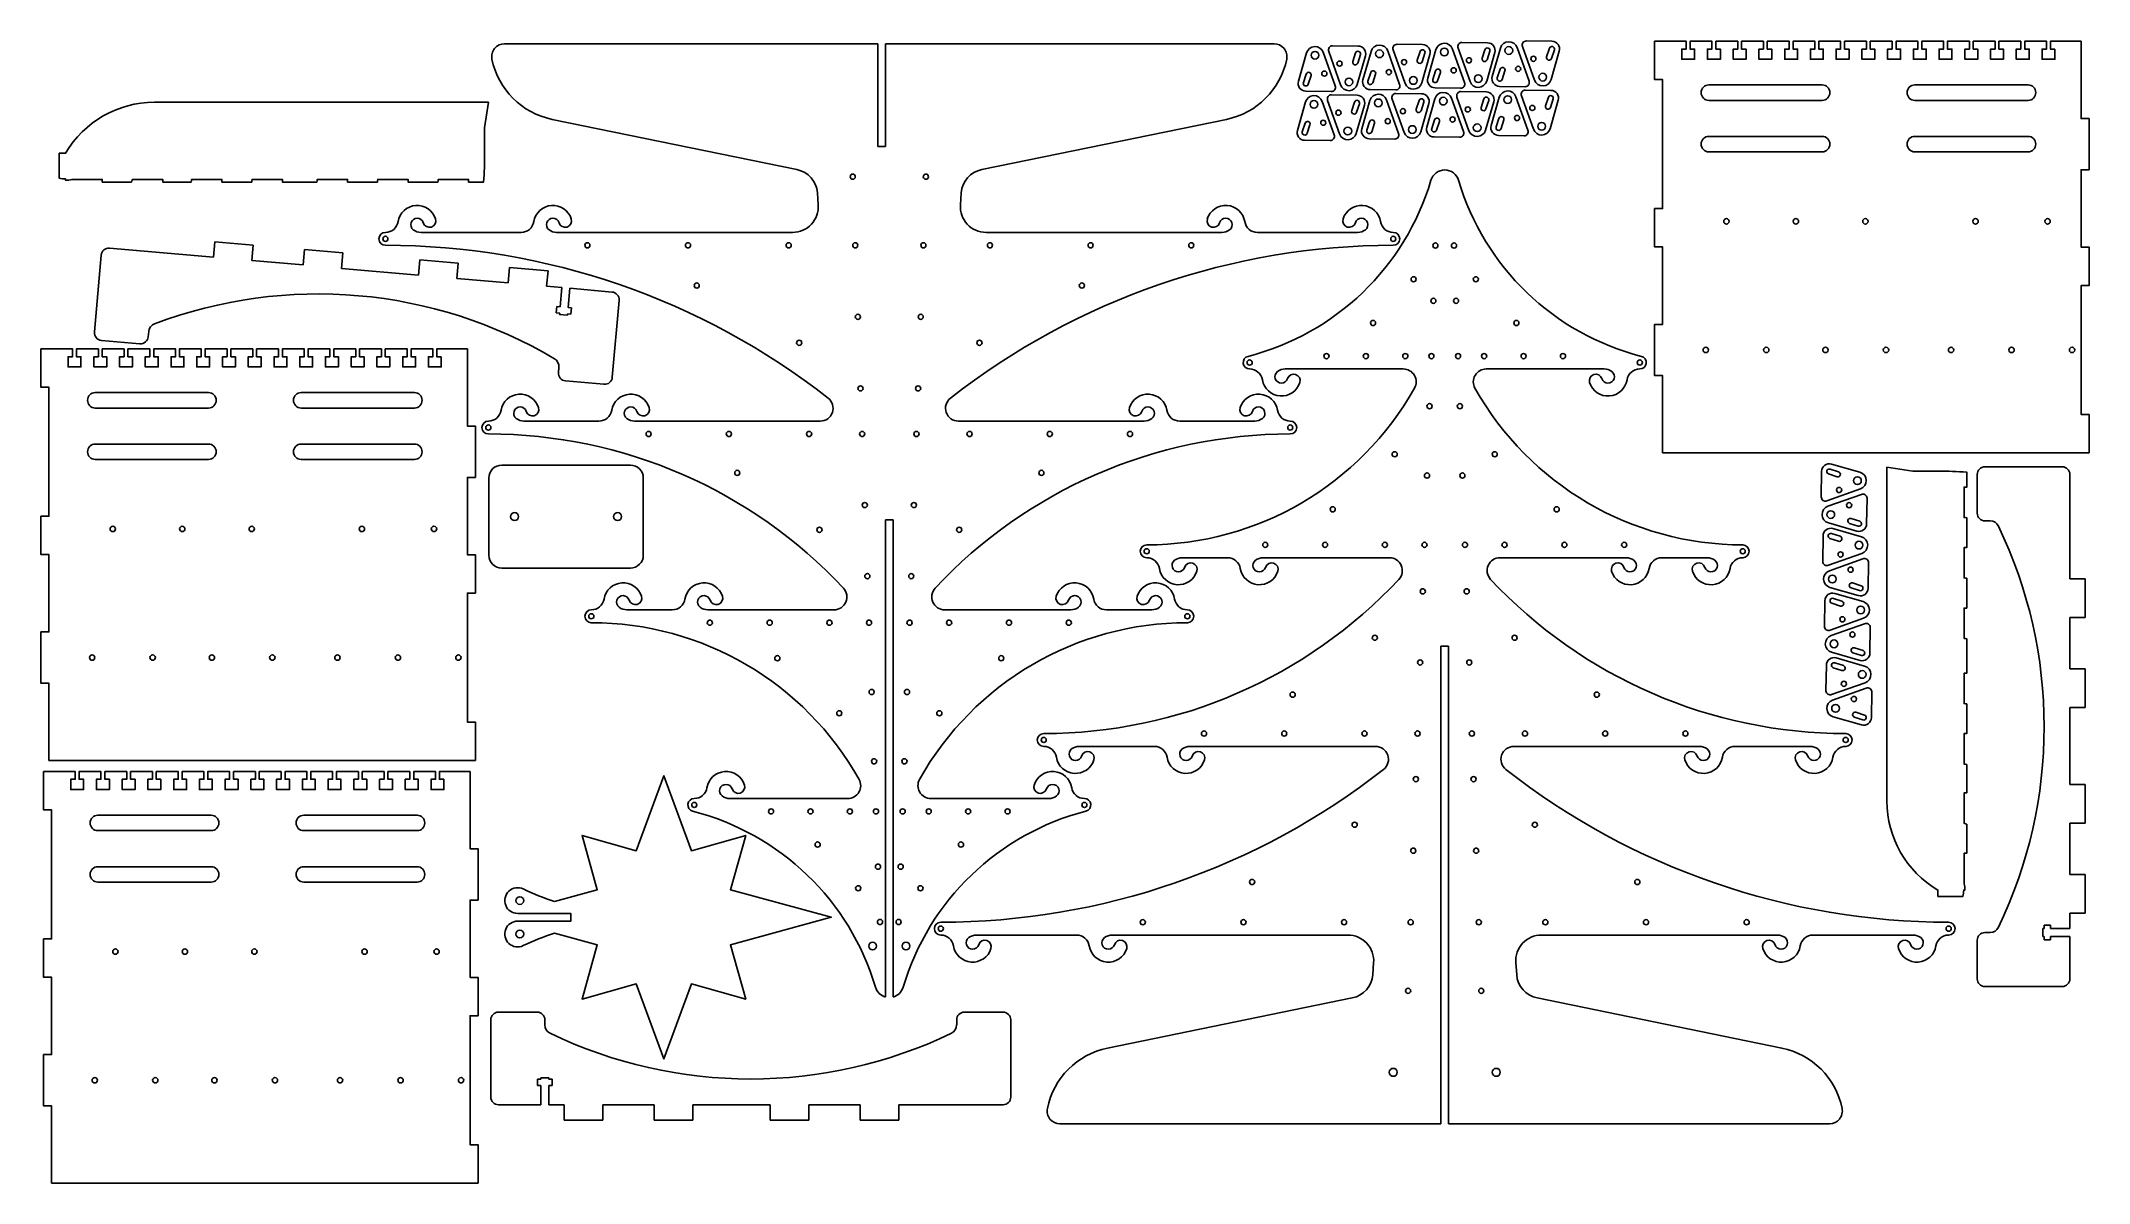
# Model space of a CAD drawing. Header units: millimetres. Extents: x 1 to 797, y 3 to 446.
import ezdxf

# ---------------------------------------------------------------- set-up
doc = ezdxf.new("R2010")
doc.units = ezdxf.units.MM
doc.layers.get('0').update_dxf_attribs({"linetype": 'CONTINUOUS'})

msp = doc.modelspace()

# ---------------------------------------------------------------- linework, layer by layer
for p, q in [((180.99, 445.4), (325.99, 445.4)), ((325.99, 445.4), (325.99, 405.4)), ((328.99, 405.4), (328.99, 445.4)), ((328.99, 445.4), (479.98, 445.4)), ((517.51, 434.19), (516.43, 430.87)), ((518.33, 430.25), (519.41, 433.58)), ((567.77, 435.47), (566.69, 432.14)), ((568.59, 431.52), (569.67, 434.85)), ((294.57, 396.51), (199.46, 416.01)), ((461.51, 416.01), (366.41, 396.51)), ((517.09, 415.11), (516.01, 411.78)), ((517.91, 411.16), (518.99, 414.49)), ((567.35, 416.38), (566.26, 413.05)), ((568.17, 412.44), (569.25, 415.76)), ((325.99, 405.4), (328.99, 405.4)), ((302.87, 382.79), (302.53, 387.44)), ((358.44, 387.44), (358.1, 382.79)), ((67.85, 362.46), (68.37, 368.44)), ((68.37, 368.44), (83.31, 367.13)), ((83.31, 367.13), (82.79, 361.15)), ((148.54, 372.06), (187.43, 372.06)), ((201.23, 372.06), (292.9, 372.06)), ((368.08, 372.06), (459.74, 372.06)), ((473.54, 372.06), (512.44, 372.06)), ((21.64, 333.38), (24.25, 363.26)), ((27.5, 365.99), (67.85, 362.46)), ((82.79, 361.15), (102.71, 359.41)), ((102.71, 359.41), (103.24, 365.38)), ((103.24, 365.38), (118.18, 364.08)), ((118.18, 364.08), (117.66, 358.1)), ((117.66, 358.1), (147.54, 355.49)), ((147.54, 355.49), (148.07, 361.46)), ((148.07, 361.46), (163.01, 360.16)), ((163.01, 360.16), (162.49, 354.18)), ((182.41, 352.44), (182.93, 358.41)), ((182.93, 358.41), (197.88, 357.11)), ((162.49, 354.18), (182.41, 352.44)), ((197.88, 357.11), (197.35, 351.13)), ((197.35, 351.13), (203.28, 350.61)), ((203.28, 350.61), (202.63, 343.14)), ((205.71, 342.87), (206.37, 350.34)), ((206.37, 350.34), (222.76, 348.91)), ((201.33, 343.25), (201.11, 340.76)), ((202.63, 343.14), (201.33, 343.25)), ((207.01, 342.75), (205.71, 342.87)), ((206.79, 340.26), (207.01, 342.75)), ((225.48, 345.66), (222.87, 315.77)), ((201.11, 340.76), (202.41, 340.65)), ((202.41, 340.65), (202.37, 340.15)), ((202.37, 340.15), (205.45, 339.88)), ((205.45, 339.88), (205.5, 340.38)), ((205.5, 340.38), (206.79, 340.26)), ((39.31, 328.82), (24.36, 330.13)), ((42.73, 333.54), (42.56, 331.54)), ((201.95, 317.6), (202.12, 319.59)), ((530.17, 318.99), (484.33, 318.99)), ((608.23, 318.99), (562.39, 318.99)), ((219.62, 313.04), (204.68, 314.35)), ((188.54, 298.73), (217.68, 298.73)), ((231.52, 298.73), (303.65, 298.73)), ((357.33, 298.73), (429.46, 298.73)), ((443.3, 298.73), (472.44, 298.73)), ((756.18, 280.97), (786.18, 280.97)), ((753.18, 262.97), (753.18, 277.97)), ((789.18, 277.97), (789.18, 237.47)), ((328.99, 260.31), (328.99, 74.93)), ((331.99, 260.31), (328.99, 260.31)), ((331.99, 74.93), (331.99, 260.31)), ((703.58, 259), (706.91, 257.92)), ((707.53, 259.82), (704.2, 260.9)), ((758.18, 259.97), (756.18, 259.97)), ((461.93, 245.65), (444.33, 245.65)), ((524.81, 245.65), (475.77, 245.65)), ((616.79, 245.65), (567.76, 245.65)), ((648.23, 245.65), (630.63, 245.65)), ((704.16, 233.94), (707.49, 232.86)), ((708.11, 234.76), (704.78, 235.85)), ((789.18, 237.47), (795.18, 237.47)), ((795.18, 237.47), (795.18, 222.47)), ((228.54, 225.4), (246.14, 225.4)), ((259.98, 225.4), (309.01, 225.4)), ((351.97, 225.4), (401, 225.4)), ((414.84, 225.4), (432.44, 225.4)), ((789.18, 222.47), (789.18, 202.47)), ((795.18, 222.47), (789.18, 222.47)), ((544.78, 211.24), (544.78, 25.65)), ((547.78, 211.24), (544.78, 211.24)), ((547.78, 25.65), (547.78, 211.24)), ((704.85, 208.74), (708.18, 207.66)), ((708.8, 209.56), (705.47, 210.65)), ((697.25, 202.89), (700.58, 201.8)), ((701.19, 203.71), (697.86, 204.79)), ((789.18, 202.47), (795.18, 202.47)), ((795.18, 202.47), (795.18, 187.47)), ((705.43, 183.69), (708.76, 182.61)), ((709.38, 184.51), (706.05, 185.59)), ((789.18, 187.47), (789.18, 157.47)), ((795.18, 187.47), (789.18, 187.47)), ((433.48, 172.32), (404.33, 172.32)), ((519.44, 172.32), (447.31, 172.32)), ((645.25, 172.32), (573.12, 172.32)), ((688.23, 172.32), (659.09, 172.32)), ((268.54, 152.06), (314.38, 152.06)), ((346.6, 152.06), (392.44, 152.06)), ((789.18, 157.47), (795.18, 157.47)), ((795.18, 157.47), (795.18, 142.47)), ((789.18, 142.47), (789.18, 122.47)), ((795.18, 142.47), (789.18, 142.47)), ((789.18, 122.47), (795.18, 122.47)), ((795.18, 122.47), (795.18, 107.47)), ((789.18, 107.47), (789.18, 101.52)), ((795.18, 107.47), (789.18, 107.47)), ((403.23, 98.99), (364.33, 98.99)), ((508.69, 98.99), (417.03, 98.99)), ((675.54, 98.99), (583.87, 98.99)), ((728.23, 98.99), (689.34, 98.99)), ((753.18, 81.97), (753.18, 96.97)), ((756.18, 99.97), (758.18, 99.97)), ((778.68, 101.52), (778.68, 98.42)), ((779.18, 101.52), (778.68, 101.52)), ((778.68, 98.42), (779.18, 98.42)), ((779.18, 102.82), (779.18, 101.52)), ((781.68, 102.82), (779.18, 102.82)), ((779.18, 98.42), (779.18, 97.12)), ((779.18, 97.12), (781.68, 97.12)), ((781.68, 101.52), (781.68, 102.82)), ((789.18, 101.52), (781.68, 101.52)), ((781.68, 98.42), (789.18, 98.42)), ((781.68, 97.12), (781.68, 98.42)), ((789.18, 98.42), (789.18, 81.97)), ((518.33, 83.61), (518.67, 88.26)), ((573.9, 88.26), (574.24, 83.61)), ((415.26, 55.04), (510.36, 74.54)), ((582.2, 74.54), (677.31, 55.04)), ((786.18, 78.97), (756.18, 78.97)), ((175.66, 36.05), (175.66, 66.05)), ((178.66, 69.05), (193.66, 69.05)), ((196.66, 66.05), (196.66, 64.05)), ((356.66, 64.05), (356.66, 66.05)), ((359.66, 69.05), (374.66, 69.05)), ((377.66, 66.05), (377.66, 36.05)), ((193.81, 43.05), (193.81, 40.55)), ((195.11, 43.05), (193.81, 43.05)), ((193.81, 40.55), (195.11, 40.55)), ((195.11, 43.55), (195.11, 43.05)), ((198.21, 43.55), (195.11, 43.55)), ((195.11, 40.55), (195.11, 33.05)), ((198.21, 43.05), (198.21, 43.55)), ((199.51, 43.05), (198.21, 43.05)), ((198.21, 40.55), (199.51, 40.55)), ((198.21, 33.05), (198.21, 40.55)), ((199.51, 40.55), (199.51, 43.05)), ((195.11, 33.05), (178.66, 33.05)), ((204.16, 33.05), (198.21, 33.05)), ((204.16, 27.05), (204.16, 33.05)), ((219.16, 33.05), (219.16, 27.05)), ((239.16, 33.05), (219.16, 33.05)), ((239.16, 27.05), (239.16, 33.05)), ((254.16, 33.05), (254.16, 27.05)), ((284.16, 33.05), (254.16, 33.05)), ((284.16, 27.05), (284.16, 33.05)), ((299.16, 33.05), (299.16, 27.05)), ((319.16, 33.05), (299.16, 33.05)), ((319.16, 27.05), (319.16, 33.05)), ((334.16, 33.05), (334.16, 27.05)), ((374.66, 33.05), (334.16, 33.05)), ((219.16, 27.05), (204.16, 27.05)), ((254.16, 27.05), (239.16, 27.05)), ((299.16, 27.05), (284.16, 27.05)), ((334.16, 27.05), (319.16, 27.05)), ((544.78, 25.65), (396.79, 25.65)), ((695.78, 25.65), (547.78, 25.65))]:
    msp.add_line(p, q)
for points in [[(551.47, 443.7), (556.11, 430.69, 0.729126), (562.58, 430.89), (565.75, 441.94, 0.494316), (562.9, 445.76), (552.98, 445.9, 0.537195)], [(579.03, 430.9), (574.4, 443.91, 0.729126), (567.92, 443.7), (564.75, 432.66, 0.494316), (567.6, 428.83), (577.53, 428.69, 0.537195)], [(576.53, 444.28), (581.16, 431.27, 0.729126), (587.63, 431.47), (590.8, 442.52, 0.494316), (587.96, 446.34), (578.03, 446.48, 0.537195)], [(503.72, 429.05), (499.08, 442.06, 0.729126), (492.61, 441.85), (489.44, 430.81, 0.494316), (492.28, 426.98), (502.21, 426.84, 0.537195)], [(501.21, 442.43), (505.85, 429.41, 0.729126), (512.32, 429.62), (515.49, 440.67, 0.494316), (512.65, 444.49), (502.72, 444.63, 0.537195)], [(513.56, 441.18), (512.48, 437.85, -1), (510.57, 438.47), (511.65, 441.8, -1)], [(528.77, 429.62), (524.14, 442.64, 0.729126), (517.67, 442.43), (514.5, 431.38, 0.494316), (517.34, 427.56), (527.27, 427.42, 0.537195)], [(526.27, 443), (530.91, 429.99, 0.729126), (537.38, 430.2), (540.55, 441.24, 0.494316), (537.7, 445.07), (527.78, 445.21, 0.537195)], [(538.61, 441.76), (537.53, 438.43, -1), (535.63, 439.05), (536.71, 442.38, -1)], [(553.97, 430.32), (549.34, 443.33, 0.729126), (542.87, 443.12), (539.7, 432.08, 0.494316), (542.54, 428.25), (552.47, 428.11, 0.537195)], [(563.81, 442.46), (562.73, 439.13, -1), (560.83, 439.75), (561.91, 443.07, -1)], [(588.87, 443.04), (587.79, 439.71, -1), (585.89, 440.32), (586.97, 443.65, -1)], [(491.37, 430.29), (492.46, 433.62, -1), (494.36, 433), (493.28, 429.67, -1)], [(541.63, 431.56), (542.71, 434.89, -1), (544.61, 434.27), (543.53, 430.94, -1)], [(7.94, 402.84), (7.94, 393.16, 0.063254), (10.44, 392.84), (10.44, 392.36, 0.059379), (12.9, 392.66), (24.7, 392.66), (24.7, 391.66), (35.99, 391.66, 0.009706), (36.4, 392.66), (48.2, 392.66), (48.2, 391.66), (59.19, 391.66, 0.005117), (59.4, 392.66), (71.2, 392.66), (71.2, 391.66), (82.76, 391.66, 0.003454), (82.9, 392.66), (94.7, 392.66), (94.7, 391.66), (108.09, 391.66, 0.002559), (108.2, 392.66), (120, 392.66), (120, 391.66), (131.62, 391.66, 0.002062), (131.71, 392.66), (143.51, 392.66), (143.5, 391.66), (155.13, 391.66, 0.001727), (155.21, 392.66), (167.01, 392.66), (167, 391.66), (172.86, 391.66, 0.016907), (173.24, 402.66), (173.24, 412.66), (174.74, 422.66), (44.98, 422.66, 0.266543), (10.44, 402.84)], [(503.29, 409.96), (498.66, 422.97, 0.729126), (492.19, 422.77), (489.02, 411.72, 0.494316), (491.86, 407.89), (501.79, 407.76, 0.537195)], [(500.79, 423.34), (505.43, 410.33, 0.729126), (511.9, 410.53), (515.07, 421.58, 0.494316), (512.22, 425.41), (502.29, 425.54, 0.537195)], [(513.13, 422.1), (512.05, 418.77, -1), (510.15, 419.39), (511.23, 422.72, -1)], [(528.35, 410.54), (523.71, 423.55, 0.729126), (517.24, 423.35), (514.07, 412.3, 0.494316), (516.92, 408.47), (526.85, 408.34, 0.537195)], [(525.85, 423.92), (530.48, 410.91, 0.729126), (536.95, 411.11), (540.12, 422.16, 0.494316), (537.28, 425.99), (527.35, 426.12, 0.537195)], [(538.19, 422.68), (537.11, 419.35, -1), (535.21, 419.97), (536.29, 423.3, -1)], [(553.55, 411.23), (548.91, 424.24, 0.729126), (542.44, 424.04), (539.27, 412.99, 0.494316), (542.12, 409.17), (552.05, 409.03, 0.537195)], [(551.05, 424.61), (555.68, 411.6, 0.729126), (562.15, 411.81), (565.32, 422.85, 0.494316), (562.48, 426.68), (552.55, 426.82, 0.537195)], [(563.39, 423.37), (562.31, 420.04, -1), (560.41, 420.66), (561.49, 423.99, -1)], [(578.61, 411.81), (573.97, 424.82, 0.729126), (567.5, 424.62), (564.33, 413.57, 0.494316), (567.17, 409.74), (577.1, 409.61, 0.537195)], [(576.1, 425.19), (580.74, 412.18, 0.729126), (587.21, 412.38), (590.38, 423.43, 0.494316), (587.54, 427.26), (577.61, 427.4, 0.537195)], [(588.45, 423.95), (587.36, 420.62, -1), (585.46, 421.24), (586.54, 424.57, -1)], [(648.92, 429.39), (692.92, 429.39, -1), (692.92, 423.39), (648.92, 423.39, -1)], [(772.92, 423.39), (728.92, 423.39, -1), (728.92, 429.39), (772.92, 429.39, -1)], [(490.95, 411.2), (492.03, 414.53, -1), (493.93, 413.91), (492.85, 410.58, -1)], [(541.21, 412.47), (542.29, 415.8, -1), (544.19, 415.19), (543.11, 411.86, -1)], [(692.92, 403.39), (648.92, 403.39, -1), (648.92, 409.39), (692.92, 409.39, -1)], [(772.92, 403.39), (728.92, 403.39, -1), (728.92, 409.39), (772.92, 409.39, -1)], [(21.97, 309.83), (65.97, 309.83, -1), (65.97, 303.83), (21.97, 303.83, -1)], [(145.97, 303.83), (101.97, 303.83, -1), (101.97, 309.83), (145.97, 309.83, -1)], [(65.97, 283.83), (21.97, 283.83, -1), (21.97, 289.83), (65.97, 289.83, -1)], [(145.97, 283.83), (101.97, 283.83, -1), (101.97, 289.83), (145.97, 289.83, -1)], [(234.91, 246.62), (234.91, 276.62, 0.414214), (229.91, 281.62), (179.91, 281.62, 0.414214), (174.91, 276.62), (174.91, 246.62, 0.414214), (179.91, 241.62), (229.91, 241.62, 0.414214)], [(694.77, 267.76), (707.78, 272.39, 0.729126), (707.58, 278.87), (696.53, 282.03, 0.494316), (692.7, 279.19), (692.57, 269.26, 0.537195)], [(696.01, 280.1), (699.34, 279.02, -1), (698.72, 277.12), (695.4, 278.2, -1)], [(737.92, 114), (747.61, 114, 0.063254), (747.92, 116.5), (748.4, 116.5, 0.059379), (748.1, 118.97), (748.1, 130.77), (749.1, 130.77), (749.1, 142.05, 0.009706), (748.1, 142.47), (748.1, 154.27), (749.1, 154.27), (749.1, 165.25, 0.005117), (748.1, 165.47), (748.1, 177.27), (749.1, 177.27), (749.1, 188.82, 0.003454), (748.1, 188.97), (748.1, 200.77), (749.1, 200.77), (749.1, 214.15, 0.002559), (748.1, 214.26), (748.1, 226.06), (749.1, 226.06), (749.1, 237.68, 0.002062), (748.1, 237.77), (748.1, 249.57), (749.1, 249.56), (749.1, 261.19, 0.001727), (748.1, 261.27), (748.1, 273.07), (749.1, 273.06), (749.1, 278.92, 0.016907), (738.1, 279.3), (728.1, 279.3), (718.1, 280.8), (718.1, 151.04, 0.266543), (737.92, 116.5)], [(708.15, 270.26), (695.14, 265.63, 0.729126), (695.34, 259.16), (706.39, 255.99, 0.494316), (710.22, 258.83), (710.36, 268.76, 0.537195)], [(695.35, 242.7), (708.36, 247.34, 0.729126), (708.16, 253.81), (697.11, 256.98, 0.494316), (693.28, 254.14), (693.15, 244.21, 0.537195)], [(696.59, 255.05), (699.92, 253.96, -1), (699.3, 252.06), (695.97, 253.14, -1)], [(708.73, 245.2), (695.72, 240.57, 0.729126), (695.92, 234.1), (706.97, 230.93, 0.494316), (710.8, 233.77), (710.93, 243.7, 0.537195)], [(696.04, 217.5), (709.05, 222.14, 0.729126), (708.85, 228.61), (697.8, 231.78, 0.494316), (693.98, 228.94), (693.84, 219.01, 0.537195)], [(697.29, 229.85), (700.61, 228.76, -1), (700, 226.86), (696.67, 227.94, -1)], [(709.42, 220), (696.41, 215.37, 0.729126), (696.62, 208.9), (707.66, 205.73, 0.494316), (711.49, 208.57), (711.63, 218.5, 0.537195)], [(696.62, 192.45), (709.63, 197.08, 0.729126), (709.43, 203.55), (698.38, 206.72, 0.494316), (694.56, 203.88), (694.42, 193.95, 0.537195)], [(710, 194.95), (696.99, 190.31, 0.729126), (697.2, 183.84), (708.24, 180.67, 0.494316), (712.07, 183.52), (712.21, 193.44, 0.537195)], [(200.39, 112.05, -0.03271), (188.25, 116.91, 1.252134), (186.1, 107.39), (206.73, 107.39), (206.73, 104.39), (186.1, 104.39, 1.252134), (188.25, 94.88, -0.03271), (200.39, 99.74), (217.04, 95.18), (211.09, 74.07), (232.19, 80.03), (242.91, 50.89), (253.62, 80.03), (274.73, 74.07), (268.77, 95.18), (307.91, 105.89), (268.77, 116.61), (274.73, 137.71), (253.62, 131.76), (242.91, 160.89), (232.19, 131.76), (211.09, 137.71), (217.04, 116.61)], [(22.99, 145.57), (66.99, 145.57, -1), (66.99, 139.57), (22.99, 139.57, -1)], [(146.99, 139.57), (102.99, 139.57, -1), (102.99, 145.57), (146.99, 145.57, -1)], [(66.99, 119.57), (22.99, 119.57, -1), (22.99, 125.57), (66.99, 125.57, -1)], [(146.99, 119.57), (102.99, 119.57, -1), (102.99, 125.57), (146.99, 125.57, -1)]]:
    msp.add_lwpolyline(points, format="xyb", close=True)
for points in [[(783.37, 443.34), (783.37, 439.34), (778.37, 439.34), (778.37, 443.34), (780.12, 443.34), (780.12, 446.34), (771.62, 446.34), (771.62, 443.34), (773.37, 443.34), (773.37, 439.34), (768.37, 439.34), (768.37, 443.34), (770.12, 443.34), (770.12, 446.34), (761.62, 446.34), (761.62, 443.34), (763.37, 443.34), (763.37, 439.34), (758.37, 439.34), (758.37, 443.34), (760.12, 443.34), (760.12, 446.34), (751.62, 446.34), (751.62, 443.34), (753.37, 443.34), (753.37, 439.34), (748.37, 439.34), (748.37, 443.34), (750.12, 443.34), (750.12, 446.34), (741.62, 446.34), (741.62, 443.34), (743.37, 443.34), (743.37, 439.34), (738.37, 439.34), (738.37, 443.34), (740.12, 443.34), (740.12, 446.34), (731.62, 446.34), (731.62, 443.34), (733.37, 443.34), (733.37, 439.34), (728.37, 439.34), (728.37, 443.34), (730.12, 443.34), (730.12, 446.34), (721.62, 446.34), (721.62, 443.34), (723.37, 443.34), (723.37, 439.34), (718.37, 439.34), (718.37, 443.34), (720.12, 443.34), (720.12, 446.34), (711.62, 446.34), (711.62, 443.34), (713.37, 443.34), (713.37, 439.34), (708.37, 439.34), (708.37, 443.34), (710.12, 443.34), (710.12, 446.34), (701.62, 446.34), (701.62, 443.34), (703.37, 443.34), (703.37, 439.34), (698.37, 439.34), (698.37, 443.34), (700.12, 443.34), (700.12, 446.34), (691.62, 446.34), (691.62, 443.34), (693.37, 443.34), (693.37, 439.34), (688.37, 439.34), (688.37, 443.34), (690.12, 443.34), (690.12, 446.34), (681.62, 446.34), (681.62, 443.34), (683.37, 443.34), (683.37, 439.34), (678.37, 439.34), (678.37, 443.34), (680.12, 443.34), (680.12, 446.34), (671.62, 446.34), (671.62, 443.34), (673.37, 443.34), (673.37, 439.34), (668.37, 439.34), (668.37, 443.34), (670.12, 443.34), (670.12, 446.34), (661.62, 446.34), (661.62, 443.34), (663.37, 443.34), (663.37, 439.34), (658.37, 439.34), (658.37, 443.34), (660.12, 443.34), (660.12, 446.34), (651.62, 446.34), (651.62, 443.34), (653.37, 443.34), (653.37, 439.34), (648.37, 439.34), (648.37, 443.34), (650.12, 443.34), (650.12, 446.34), (641.62, 446.34), (641.62, 443.34), (643.37, 443.34), (643.37, 439.34), (638.37, 439.34), (638.37, 443.34), (640.12, 443.34), (640.12, 446.34), (627.82, 446.34), (627.82, 431.44), (630.92, 431.44), (630.92, 381.34), (627.82, 381.34), (627.82, 366.44), (630.92, 366.44), (630.92, 336.34), (627.82, 336.34), (627.82, 316.44), (630.92, 316.44), (630.92, 286.44), (796.62, 286.44), (796.62, 301.34), (793.52, 301.34), (793.52, 351.44), (796.62, 351.44), (796.62, 366.34), (793.52, 366.34), (793.52, 396.44), (796.62, 396.44), (796.62, 416.34), (793.52, 416.34), (793.52, 446.34), (781.62, 446.34), (781.62, 443.34)], [(156.42, 323.78), (156.42, 319.78), (151.42, 319.78), (151.42, 323.78), (153.17, 323.78), (153.17, 326.78), (144.67, 326.78), (144.67, 323.78), (146.42, 323.78), (146.42, 319.78), (141.42, 319.78), (141.42, 323.78), (143.17, 323.78), (143.17, 326.78), (134.67, 326.78), (134.67, 323.78), (136.42, 323.78), (136.42, 319.78), (131.42, 319.78), (131.42, 323.78), (133.17, 323.78), (133.17, 326.78), (124.67, 326.78), (124.67, 323.78), (126.42, 323.78), (126.42, 319.78), (121.42, 319.78), (121.42, 323.78), (123.17, 323.78), (123.17, 326.78), (114.67, 326.78), (114.67, 323.78), (116.42, 323.78), (116.42, 319.78), (111.42, 319.78), (111.42, 323.78), (113.17, 323.78), (113.17, 326.78), (104.67, 326.78), (104.67, 323.78), (106.42, 323.78), (106.42, 319.78), (101.42, 319.78), (101.42, 323.78), (103.17, 323.78), (103.17, 326.78), (94.67, 326.78), (94.67, 323.78), (96.42, 323.78), (96.42, 319.78), (91.42, 319.78), (91.42, 323.78), (93.17, 323.78), (93.17, 326.78), (84.67, 326.78), (84.67, 323.78), (86.42, 323.78), (86.42, 319.78), (81.42, 319.78), (81.42, 323.78), (83.17, 323.78), (83.17, 326.78), (74.67, 326.78), (74.67, 323.78), (76.42, 323.78), (76.42, 319.78), (71.42, 319.78), (71.42, 323.78), (73.17, 323.78), (73.17, 326.78), (64.67, 326.78), (64.67, 323.78), (66.42, 323.78), (66.42, 319.78), (61.42, 319.78), (61.42, 323.78), (63.17, 323.78), (63.17, 326.78), (54.67, 326.78), (54.67, 323.78), (56.42, 323.78), (56.42, 319.78), (51.42, 319.78), (51.42, 323.78), (53.17, 323.78), (53.17, 326.78), (44.67, 326.78), (44.67, 323.78), (46.42, 323.78), (46.42, 319.78), (41.42, 319.78), (41.42, 323.78), (43.17, 323.78), (43.17, 326.78), (34.67, 326.78), (34.67, 323.78), (36.42, 323.78), (36.42, 319.78), (31.42, 319.78), (31.42, 323.78), (33.17, 323.78), (33.17, 326.78), (24.67, 326.78), (24.67, 323.78), (26.42, 323.78), (26.42, 319.78), (21.42, 319.78), (21.42, 323.78), (23.17, 323.78), (23.17, 326.78), (14.67, 326.78), (14.67, 323.78), (16.42, 323.78), (16.42, 319.78), (11.42, 319.78), (11.42, 323.78), (13.17, 323.78), (13.17, 326.78), (0.87, 326.78), (0.87, 311.88), (3.97, 311.88), (3.97, 261.78), (0.87, 261.78), (0.87, 246.88), (3.97, 246.88), (3.97, 216.78), (0.87, 216.78), (0.87, 196.88), (3.97, 196.88), (3.97, 166.88), (169.67, 166.88), (169.67, 181.78), (166.57, 181.78), (166.57, 231.88), (169.67, 231.88), (169.67, 246.78), (166.57, 246.78), (166.57, 276.88), (169.67, 276.88), (169.67, 296.78), (166.57, 296.78), (166.57, 326.78), (154.67, 326.78), (154.67, 323.78)], [(157.44, 159.52), (157.44, 155.52), (152.44, 155.52), (152.44, 159.52), (154.19, 159.52), (154.19, 162.52), (145.69, 162.52), (145.69, 159.52), (147.44, 159.52), (147.44, 155.52), (142.44, 155.52), (142.44, 159.52), (144.19, 159.52), (144.19, 162.52), (135.69, 162.52), (135.69, 159.52), (137.44, 159.52), (137.44, 155.52), (132.44, 155.52), (132.44, 159.52), (134.19, 159.52), (134.19, 162.52), (125.69, 162.52), (125.69, 159.52), (127.44, 159.52), (127.44, 155.52), (122.44, 155.52), (122.44, 159.52), (124.19, 159.52), (124.19, 162.52), (115.69, 162.52), (115.69, 159.52), (117.44, 159.52), (117.44, 155.52), (112.44, 155.52), (112.44, 159.52), (114.19, 159.52), (114.19, 162.52), (105.69, 162.52), (105.69, 159.52), (107.44, 159.52), (107.44, 155.52), (102.44, 155.52), (102.44, 159.52), (104.19, 159.52), (104.19, 162.52), (95.69, 162.52), (95.69, 159.52), (97.44, 159.52), (97.44, 155.52), (92.44, 155.52), (92.44, 159.52), (94.19, 159.52), (94.19, 162.52), (85.69, 162.52), (85.69, 159.52), (87.44, 159.52), (87.44, 155.52), (82.44, 155.52), (82.44, 159.52), (84.19, 159.52), (84.19, 162.52), (75.69, 162.52), (75.69, 159.52), (77.44, 159.52), (77.44, 155.52), (72.44, 155.52), (72.44, 159.52), (74.19, 159.52), (74.19, 162.52), (65.69, 162.52), (65.69, 159.52), (67.44, 159.52), (67.44, 155.52), (62.44, 155.52), (62.44, 159.52), (64.19, 159.52), (64.19, 162.52), (55.69, 162.52), (55.69, 159.52), (57.44, 159.52), (57.44, 155.52), (52.44, 155.52), (52.44, 159.52), (54.19, 159.52), (54.19, 162.52), (45.69, 162.52), (45.69, 159.52), (47.44, 159.52), (47.44, 155.52), (42.44, 155.52), (42.44, 159.52), (44.19, 159.52), (44.19, 162.52), (35.69, 162.52), (35.69, 159.52), (37.44, 159.52), (37.44, 155.52), (32.44, 155.52), (32.44, 159.52), (34.19, 159.52), (34.19, 162.52), (25.69, 162.52), (25.69, 159.52), (27.44, 159.52), (27.44, 155.52), (22.44, 155.52), (22.44, 159.52), (24.19, 159.52), (24.19, 162.52), (15.69, 162.52), (15.69, 159.52), (17.44, 159.52), (17.44, 155.52), (12.44, 155.52), (12.44, 159.52), (14.19, 159.52), (14.19, 162.52), (1.89, 162.52), (1.89, 147.62), (4.99, 147.62), (4.99, 97.52), (1.89, 97.52), (1.89, 82.62), (4.99, 82.62), (4.99, 52.52), (1.89, 52.52), (1.89, 32.62), (4.99, 32.62), (4.99, 2.62), (170.69, 2.62), (170.69, 17.52), (167.59, 17.52), (167.59, 67.62), (170.69, 67.62), (170.69, 82.52), (167.59, 82.52), (167.59, 112.62), (170.69, 112.62), (170.69, 132.52), (167.59, 132.52), (167.59, 162.52), (155.69, 162.52), (155.69, 159.52)]]:
    msp.add_lwpolyline(points, close=True)
for centre, radius in [((495.88, 440.92), 1.5), ((505.42, 437.68), 1), ((520.94, 441.49), 1.5), ((530.48, 438.26), 1), ((546.14, 442.19), 1.5), ((555.68, 438.96), 1), ((571.19, 442.77), 1.5), ((580.73, 439.54), 1), ((499.51, 433.79), 1), ((509.05, 430.56), 1.5), ((524.57, 434.37), 1), ((534.11, 431.13), 1.5), ((549.77, 435.06), 1), ((559.31, 431.83), 1.5), ((574.82, 435.64), 1), ((584.37, 432.41), 1.5), ((495.45, 421.83), 1.5), ((520.51, 422.41), 1.5), ((545.71, 423.1), 1.5), ((570.77, 423.68), 1.5), ((499.09, 414.7), 1), ((505, 418.6), 1), ((524.14, 415.28), 1), ((530.05, 419.18), 1), ((549.34, 415.97), 1), ((555.25, 419.87), 1), ((558.89, 412.74), 1.5), ((574.4, 416.55), 1), ((580.31, 420.45), 1), ((583.94, 413.32), 1.5), ((508.63, 411.47), 1.5), ((533.68, 412.05), 1.5), ((316.28, 393.73), 1), ((344.7, 393.73), 1), ((655.72, 376.39), 1.05), ((682.72, 376.39), 1.05), ((709.72, 376.39), 1.05), ((752.52, 376.39), 1.05), ((780.52, 376.39), 1.05), ((134.7, 369.56), 1), ((213.18, 367.06), 1), ((252.28, 367.06), 1), ((291.39, 367.06), 1), ((317.26, 367.06), 1), ((343.72, 367.06), 1), ((369.59, 367.06), 1), ((408.69, 367.06), 1), ((447.8, 367.06), 1), ((526.28, 369.56), 1), ((542.67, 366.98), 1), ((549.89, 366.98), 1), ((255.66, 351.43), 1), ((405.31, 351.43), 1), ((534.2, 353.86), 1), ((558.37, 353.86), 1), ((541.89, 345.48), 1), ((550.68, 345.48), 1), ((318.27, 339.26), 1), ((342.7, 339.26), 1), ((518.44, 336.88), 1), ((574.13, 336.88), 1), ((295.48, 329.18), 1), ((365.5, 329.18), 1), ((647.72, 326.39), 1.05), ((671.22, 326.39), 1.05), ((694.22, 326.39), 1.05), ((717.72, 326.39), 1.05), ((743.02, 326.39), 1.05), ((766.52, 326.39), 1.05), ((790.02, 326.39), 1.05), ((470.49, 321.49), 1), ((500.33, 323.99), 1), ((515.65, 323.99), 1), ((530.97, 323.99), 1), ((541.1, 323.99), 1), ((551.46, 323.99), 1), ((561.6, 323.99), 1), ((576.92, 323.99), 1), ((592.23, 323.99), 1), ((622.07, 321.49), 1), ((319.29, 311.46), 1), ((341.69, 311.46), 1), ((540.39, 304.53), 1), ((552.18, 304.53), 1), ((174.7, 296.23), 1), ((236.97, 293.73), 1), ((268.14, 293.73), 1), ((299.32, 293.73), 1), ((319.94, 293.73), 1), ((341.04, 293.73), 1), ((361.66, 293.73), 1), ((392.84, 293.73), 1), ((424.01, 293.73), 1), ((486.28, 296.23), 1), ((526.84, 285.86), 1), ((565.72, 285.86), 1), ((271.41, 278.63), 1), ((389.57, 278.63), 1), ((539.4, 277.59), 1), ((553.16, 277.59), 1), ((699.51, 271.97), 1), ((706.64, 275.6), 1.5), ((184.91, 261.62), 1.55), ((224.91, 261.62), 1.55), ((320.95, 266.11), 1), ((340.03, 266.11), 1), ((502.78, 264.46), 1), ((589.79, 264.46), 1), ((696.28, 262.42), 1.5), ((703.41, 266.06), 1), ((28.77, 256.83), 1.05), ((55.77, 256.83), 1.05), ((82.77, 256.83), 1.05), ((125.57, 256.83), 1.05), ((153.57, 256.83), 1.05), ((303.34, 256.5), 1), ((357.64, 256.5), 1), ((430.49, 248.15), 1), ((476.55, 250.65), 1), ((499.79, 250.65), 1), ((523.04, 250.65), 1), ((538.42, 250.65), 1), ((554.15, 250.65), 1), ((569.53, 250.65), 1), ((592.77, 250.65), 1), ((616.02, 250.65), 1), ((662.07, 248.15), 1), ((700.09, 246.91), 1), ((707.22, 250.54), 1.5), ((321.96, 238.48), 1), ((339.02, 238.48), 1), ((696.86, 237.37), 1.5), ((703.99, 241), 1), ((537.75, 232.57), 1), ((554.81, 232.57), 1), ((214.7, 222.9), 1), ((446.28, 222.9), 1), ((707.91, 225.34), 1.5), ((260.75, 220.4), 1), ((284, 220.4), 1), ((307.24, 220.4), 1), ((322.62, 220.4), 1), ((338.35, 220.4), 1), ((353.73, 220.4), 1), ((376.98, 220.4), 1), ((400.22, 220.4), 1), ((519.13, 214.55), 1), ((573.43, 214.55), 1), ((700.79, 221.71), 1), ((704.68, 215.8), 1), ((20.77, 206.83), 1.05), ((44.27, 206.83), 1.05), ((67.27, 206.83), 1.05), ((90.77, 206.83), 1.05), ((116.07, 206.83), 1.05), ((139.57, 206.83), 1.05), ((163.07, 206.83), 1.05), ((286.98, 206.59), 1), ((373.99, 206.59), 1), ((697.55, 212.17), 1.5), ((536.74, 204.95), 1), ((555.82, 204.95), 1), ((708.49, 200.28), 1.5), ((323.61, 193.46), 1), ((337.37, 193.46), 1), ((487.2, 192.43), 1), ((605.36, 192.43), 1), ((701.36, 196.65), 1), ((705.26, 190.74), 1), ((311.05, 185.19), 1), ((349.93, 185.19), 1), ((698.13, 187.11), 1.5), ((390.49, 174.82), 1), ((452.76, 177.32), 1), ((483.93, 177.32), 1), ((515.11, 177.32), 1), ((535.73, 177.32), 1), ((556.83, 177.32), 1), ((577.46, 177.32), 1), ((608.63, 177.32), 1), ((639.8, 177.32), 1), ((702.07, 174.82), 1), ((324.59, 166.52), 1), ((336.38, 166.52), 1), ((535.08, 159.59), 1), ((557.48, 159.59), 1), ((254.7, 149.56), 1), ((284.54, 147.06), 1), ((299.86, 147.06), 1), ((315.17, 147.06), 1), ((325.31, 147.06), 1), ((335.67, 147.06), 1), ((345.81, 147.06), 1), ((361.12, 147.06), 1), ((376.44, 147.06), 1), ((406.28, 149.56), 1), ((511.28, 141.88), 1), ((581.29, 141.88), 1), ((302.64, 134.17), 1), ((358.33, 134.17), 1), ((534.07, 131.79), 1), ((558.5, 131.79), 1), ((326.09, 125.57), 1), ((334.89, 125.57), 1), ((471.46, 119.62), 1), ((621.11, 119.62), 1), ((186.93, 112.39), 1.5), ((318.4, 117.19), 1), ((342.58, 117.19), 1), ((326.88, 104.08), 1), ((334.1, 104.08), 1), ((428.97, 103.99), 1), ((468.08, 103.99), 1), ((507.18, 103.99), 1), ((533.05, 103.99), 1), ((559.51, 103.99), 1), ((585.38, 103.99), 1), ((624.49, 103.99), 1), ((663.59, 103.99), 1), ((186.93, 99.39), 1.5), ((323.99, 94.73), 1.5), ((336.99, 94.73), 1.5), ((350.49, 101.49), 1), ((742.07, 101.49), 1), ((29.79, 92.57), 1.05), ((56.79, 92.57), 1.05), ((83.79, 92.57), 1.05), ((126.59, 92.57), 1.05), ((154.59, 92.57), 1.05), ((532.07, 77.32), 1), ((560.49, 77.32), 1), ((21.79, 42.57), 1.05), ((45.29, 42.57), 1.05), ((68.29, 42.57), 1.05), ((91.79, 42.57), 1.05), ((117.09, 42.57), 1.05), ((140.59, 42.57), 1.05), ((164.09, 42.57), 1.05), ((526.28, 45.65), 1.55), ((566.28, 45.65), 1.55)]:
    msp.add_circle(centre, radius)
for centre, radius, start, end in [((180.99, 440.4), 5, 90, 191.53696), ((205.49, 445.4), 30, 191.53696, 258.4139), ((455.49, 445.4), 30, 281.5861, 348.46304), ((479.98, 440.4), 5, -11.53696, 90), ((517.38, 430.56), 1, 162, 342), ((518.46, 433.89), 1, -18, 162), ((567.64, 431.83), 1, 162, 342), ((568.72, 435.16), 1, -18, 162), ((518.04, 414.8), 1, -18, 162), ((568.3, 416.07), 1, -18, 162), ((516.96, 411.47), 1, 162, 342), ((567.21, 412.74), 1, 162, 342), ((292.56, 386.72), 10, 4.18492, 78.4139), ((368.42, 386.72), 10, 101.5861, 175.81508), ((445.05, 420.78), 100, 284.37199, 343.46572), ((546.28, 390.73), 5.6, 16.53428, 163.46572), ((647.51, 420.78), 100, 196.53428, 255.62801), ((147.04, 375.06), 7.5, 17.4576, 170.7931), ((199.77, 375.06), 7.5, 17.4576, 170.7931), ((292.9, 382.06), 10, -90, 4.18492), ((368.08, 382.06), 10, 175.81508, 270), ((461.2, 375.06), 7.5, 9.2069, 162.5424), ((513.94, 375.06), 7.5, 9.2069, 162.5424), ((134.7, 377.06), 5, 270, 350.7931), ((147.04, 375.06), 2.5, 17.4576, 233.1301), ((151.81, 376.56), 2.5, -162.5424, 17.4576), ((187.43, 377.06), 5, 270, 350.7931), ((199.77, 375.06), 2.5, 17.4576, 233.12414), ((204.54, 376.56), 2.5, -162.5424, 17.4576), ((456.44, 376.56), 2.5, 162.5424, 342.5424), ((461.2, 375.06), 2.5, -53.12414, 162.5424), ((473.54, 377.06), 5, 189.2069, 270), ((509.17, 376.56), 2.5, 162.5424, 342.5424), ((513.94, 375.06), 2.5, -53.1301, 162.5424), ((526.28, 377.06), 5, 189.2069, 270), ((134.7, 369.56), 2.5, 90, 270), ((134.7, 88.25), 278.82, 51.90267, 90), ((148.54, 377.06), 5, 233.1301, 269.99993), ((201.27, 377.06), 5, 233.12414, 269.54743), ((526.28, 88.25), 278.82, 90, 128.09733), ((459.7, 377.06), 5, 270.45257, 306.87586), ((512.44, 377.06), 5, 270.00007, 306.8699), ((526.28, 369.56), 2.5, -90, 90), ((27.24, 363), 3, 85, 175), ((108.57, 168.17), 180, 59.33411, 110.66589), ((222.49, 345.92), 3, -5, 85), ((46.31, 333.22), 3.59, 110.66589, 175), ((24.63, 333.11), 3, 175, 265), ((39.57, 331.81), 3, 265, 355), ((198.54, 319.91), 3.59, -5, 59.33411), ((470.49, 321.49), 2.5, 104.37199, 270), ((470.49, 313.99), 5, 9.2069, 90), ((484.33, 313.99), 5, 90, 126.8699), ((530.17, 313.99), 5, -29.326, 90), ((562.39, 313.99), 5, 90, 209.326), ((608.23, 313.99), 5, 53.1301, 90), ((622.07, 313.99), 5, 90, 170.7931), ((622.07, 321.49), 2.5, -90, 75.62801), ((204.94, 317.34), 3, 175, 265), ((219.88, 316.03), 3, 265, 355), ((430.49, 369.98), 119.33, 270, 330.674), ((482.83, 315.99), 7.5, 189.2069, 342.5424), ((482.83, 315.99), 2.5, 126.8699, 342.5424), ((487.6, 314.49), 2.5, -17.4576, 162.5424), ((662.07, 369.98), 119.33, 209.326, 270), ((604.96, 314.49), 2.5, 17.4576, 197.4576), ((609.73, 315.99), 7.5, 197.4576, 350.7931), ((609.73, 315.99), 2.5, -162.5424, 53.1301), ((174.7, 303.73), 5, 270, 350.7931), ((187.04, 301.73), 7.5, 17.4576, 170.7931), ((187.04, 301.73), 2.5, 17.4576, 233.1301), ((191.81, 303.23), 2.5, -162.5424, 17.4576), ((217.68, 303.73), 5, 270, 350.7931), ((230.02, 301.73), 7.5, 17.4576, 170.7931), ((230.02, 301.73), 2.5, 17.4576, 233.1301), ((234.79, 303.23), 2.5, -162.5424, 17.4576), ((303.65, 303.73), 5, -90, 51.90267), ((357.33, 303.73), 5, 128.09733, 270), ((426.19, 303.23), 2.5, 162.5424, 342.5424), ((430.96, 301.73), 7.5, 9.2069, 162.5424), ((430.96, 301.73), 2.5, -53.1301, 162.5424), ((443.3, 303.73), 5, 189.2069, 270), ((469.17, 303.23), 2.5, 162.5424, 342.5424), ((473.94, 301.73), 7.5, 9.2069, 162.5424), ((473.94, 301.73), 2.5, -53.1301, 162.5424), ((486.28, 303.73), 5, 189.2069, 270), ((174.7, 296.23), 2.5, 90, 269.98774), ((188.54, 303.73), 5, 233.1301, 269.9999), ((231.52, 303.73), 5, 233.1301, 270.00002), ((429.46, 303.73), 5, 269.99998, 306.8699), ((472.44, 303.73), 5, 270.0001, 306.8699), ((486.28, 296.23), 2.5, -90, 90), ((174.7, 104.94), 188.79, 43.04817, 90.00016), ((486.28, 104.94), 188.79, 90, 136.95183), ((756.18, 277.97), 3, 90, 180), ((786.18, 277.97), 3, 0, 90), ((756.18, 262.97), 3, 180, 270), ((703.89, 259.95), 1, 72, 252), ((707.22, 258.87), 1, -108, 72), ((758.18, 256.37), 3.59, 25.66589, 90), ((599.18, 179.97), 180, -25.66589, 25.66589), ((430.49, 248.15), 2.5, 90, 270), ((662.07, 248.15), 2.5, -90, 90), ((430.49, 240.65), 5, 9.2069, 90), ((442.83, 242.65), 7.5, 189.2069, 342.5424), ((442.83, 242.65), 2.5, 126.8699, 342.5424), ((444.33, 240.65), 5, 90.00001, 126.8699), ((447.6, 241.15), 2.5, -17.4576, 162.5424), ((461.93, 240.65), 5, 9.2069, 90), ((474.27, 242.65), 7.5, 189.2069, 342.5424), ((474.27, 242.65), 2.5, 126.8699, 342.5424), ((475.77, 240.65), 5, 89.99997, 126.8699), ((479.04, 241.15), 2.5, -17.4576, 162.5424), ((524.81, 240.65), 5, -43.04817, 90), ((567.76, 240.65), 5, 90, 223.04817), ((613.52, 241.15), 2.5, 17.4576, 197.4576), ((618.29, 242.65), 7.5, 197.4576, 350.7931), ((618.29, 242.65), 2.5, -162.5424, 53.1301), ((616.79, 240.65), 5, 53.1301, 90.00003), ((630.63, 240.65), 5, 90, 170.7931), ((644.96, 241.15), 2.5, 17.4576, 197.4576), ((649.73, 242.65), 7.5, 197.4576, 350.7931), ((649.73, 242.65), 2.5, -162.5424, 53.1301), ((648.23, 240.65), 5, 53.1301, 89.99999), ((662.07, 240.65), 5, 90, 170.7931), ((227.04, 228.4), 7.5, 17.4576, 170.7931), ((227.04, 228.4), 2.5, 17.4576, 233.1301), ((258.48, 228.4), 7.5, 17.4576, 170.7931), ((258.48, 228.4), 2.5, 17.4576, 233.1301), ((309.01, 230.4), 5, -90, 43.04817), ((351.97, 230.4), 5, 136.95183, 270), ((390.49, 366.11), 188.79, 270, 316.95183), ((402.5, 228.4), 7.5, 9.2069, 162.5424), ((402.5, 228.4), 2.5, -53.1301, 162.5424), ((433.94, 228.4), 7.5, 9.2069, 162.5424), ((433.94, 228.4), 2.5, -53.1301, 162.5424), ((702.07, 366.11), 188.79, 223.04817, 270.00016), ((704.47, 234.89), 1, 72, 252), ((707.8, 233.81), 1, -108, 72), ((214.7, 222.9), 2.5, 90, 270), ((214.7, 230.4), 5, 270, 350.7931), ((228.54, 230.4), 5, 233.1301, 269.99999), ((231.81, 229.9), 2.5, -162.5424, 17.4576), ((246.14, 230.4), 5, 270, 350.7931), ((259.98, 230.4), 5, 233.1301, 270.00003), ((263.25, 229.9), 2.5, -162.5424, 17.4576), ((397.73, 229.9), 2.5, 162.5424, 342.5424), ((401, 230.4), 5, 269.99997, 306.8699), ((414.84, 230.4), 5, 189.2069, 270), ((429.17, 229.9), 2.5, 162.5424, 342.5424), ((432.44, 230.4), 5, 270.00001, 306.8699), ((446.28, 230.4), 5, 189.2069, 270), ((446.28, 222.9), 2.5, -90, 90), ((214.7, 101.07), 119.33, 29.326, 90), ((446.28, 101.07), 119.33, 90, 150.674), ((705.16, 209.69), 1, 72, 252), ((708.49, 208.61), 1, -108, 72), ((697.56, 203.84), 1, 72, 252), ((700.88, 202.76), 1, -108, 72), ((705.74, 184.64), 1, 72, 252), ((709.07, 183.56), 1, -108, 72), ((390.49, 174.82), 2.5, 90, 270), ((702.07, 174.82), 2.5, -90, 89.98774), ((390.49, 167.32), 5, 9.2069, 90), ((402.83, 169.32), 7.5, 189.2069, 342.5424), ((402.83, 169.32), 2.5, 126.8699, 342.5424), ((404.33, 167.32), 5, 90.0001, 126.8699), ((407.6, 167.82), 2.5, -17.4576, 162.5424), ((433.48, 167.32), 5, 9.2069, 90), ((445.81, 169.32), 7.5, 189.2069, 342.5424), ((445.81, 169.32), 2.5, 126.8699, 342.5424), ((447.31, 167.32), 5, 89.99998, 126.8699), ((450.58, 167.82), 2.5, -17.4576, 162.5424), ((519.44, 167.32), 5, -51.90267, 90), ((573.12, 167.32), 5, 90, 231.90267), ((641.98, 167.82), 2.5, 17.4576, 197.4576), ((646.75, 169.32), 7.5, 197.4576, 350.7931), ((646.75, 169.32), 2.5, -162.5424, 53.1301), ((645.25, 167.32), 5, 53.1301, 90.00002), ((659.09, 167.32), 5, 90, 170.7931), ((684.96, 167.82), 2.5, 17.4576, 197.4576), ((689.73, 169.32), 7.5, 197.4576, 350.7931), ((689.73, 169.32), 2.5, -162.5424, 53.1301), ((688.23, 167.32), 5, 53.1301, 89.9999), ((702.07, 167.32), 5, 90, 170.7931), ((267.04, 155.06), 7.5, 17.4576, 170.7931), ((314.38, 157.06), 5, -90, 29.326), ((346.6, 157.06), 5, 150.674, 270), ((350.49, 382.81), 278.82, 270, 308.09733), ((393.94, 155.06), 7.5, 9.2069, 162.5424), ((742.07, 382.81), 278.82, 231.90267, 270), ((254.7, 149.56), 2.5, 90, 255.62801), ((254.7, 157.06), 5, 270, 350.7931), ((267.04, 155.06), 2.5, 17.4576, 233.1301), ((268.54, 157.06), 5, 233.1301, 270), ((271.81, 156.56), 2.5, -162.5424, 17.4576), ((389.17, 156.56), 2.5, 162.5424, 342.5424), ((393.94, 155.06), 2.5, -53.1301, 162.5424), ((392.44, 157.06), 5, 270, 306.8699), ((406.28, 157.06), 5, 189.2069, 270), ((406.28, 149.56), 2.5, -75.62801, 90), ((229.26, 50.27), 100, 16.53428, 75.62801), ((431.72, 50.27), 100, 104.37199, 163.46572), ((350.49, 101.49), 2.5, 90, 270), ((742.07, 101.49), 2.5, -90, 90), ((350.49, 93.99), 5, 9.2069, 90), ((362.83, 95.99), 2.5, 126.8699, 342.5424), ((364.33, 93.99), 5, 90.00007, 126.8699), ((367.6, 94.49), 2.5, -17.4576, 162.5424), ((403.23, 93.99), 5, 9.2069, 90), ((415.57, 95.99), 2.5, 126.87586, 342.5424), ((417.07, 93.99), 5, 90.45257, 126.87586), ((420.34, 94.49), 2.5, -17.4576, 162.5424), ((508.69, 88.99), 10, -4.18492, 90), ((583.87, 88.99), 10, 90, 184.18492), ((672.23, 94.49), 2.5, 17.4576, 197.4576), ((677, 95.99), 2.5, -162.5424, 53.12414), ((675.5, 93.99), 5, 53.12414, 89.54743), ((689.34, 93.99), 5, 90, 170.7931), ((724.96, 94.49), 2.5, 17.4576, 197.4576), ((729.73, 95.99), 2.5, -162.5424, 53.1301), ((728.23, 93.99), 5, 53.1301, 89.99993), ((742.07, 93.99), 5, 90, 170.7931), ((756.18, 96.97), 3, 90, 180), ((758.18, 103.56), 3.59, 270, 334.33411), ((362.83, 95.99), 7.5, 189.2069, 342.5424), ((415.57, 95.99), 7.5, 189.2069, 342.5424), ((677, 95.99), 7.5, 197.4576, 350.7931), ((729.73, 95.99), 7.5, 197.4576, 350.7931), ((508.35, 84.34), 10, 281.5861, 355.81508), ((584.21, 84.34), 10, 184.18492, 258.4139), ((756.18, 81.97), 3, 180, 270), ((786.18, 81.97), 3, 270, 360), ((330.49, 80.32), 5.6, 196.53428, 254.45553), ((330.49, 80.32), 5.6, 285.54447, 343.46572), ((178.66, 66.05), 3, 90, 180), ((193.66, 66.05), 3, 0, 90), ((200.25, 64.05), 3.59, 180, 244.33411), ((353.06, 64.05), 3.59, 295.66589, 360), ((359.66, 66.05), 3, 90, 180), ((374.66, 66.05), 3, 0, 90), ((276.66, 223.05), 180, 244.33411, 295.66589), ((421.28, 25.65), 30, 101.5861, 168.46304), ((671.28, 25.65), 30, 11.53696, 78.4139), ((178.66, 36.05), 3, 180, 270), ((374.66, 36.05), 3, -90, 0), ((396.79, 30.65), 5, 168.46304, 270), ((695.78, 30.65), 5, -90, 11.53696)]:
    msp.add_arc(centre, radius, start, end)

doc.saveas('drawing.dxf')
